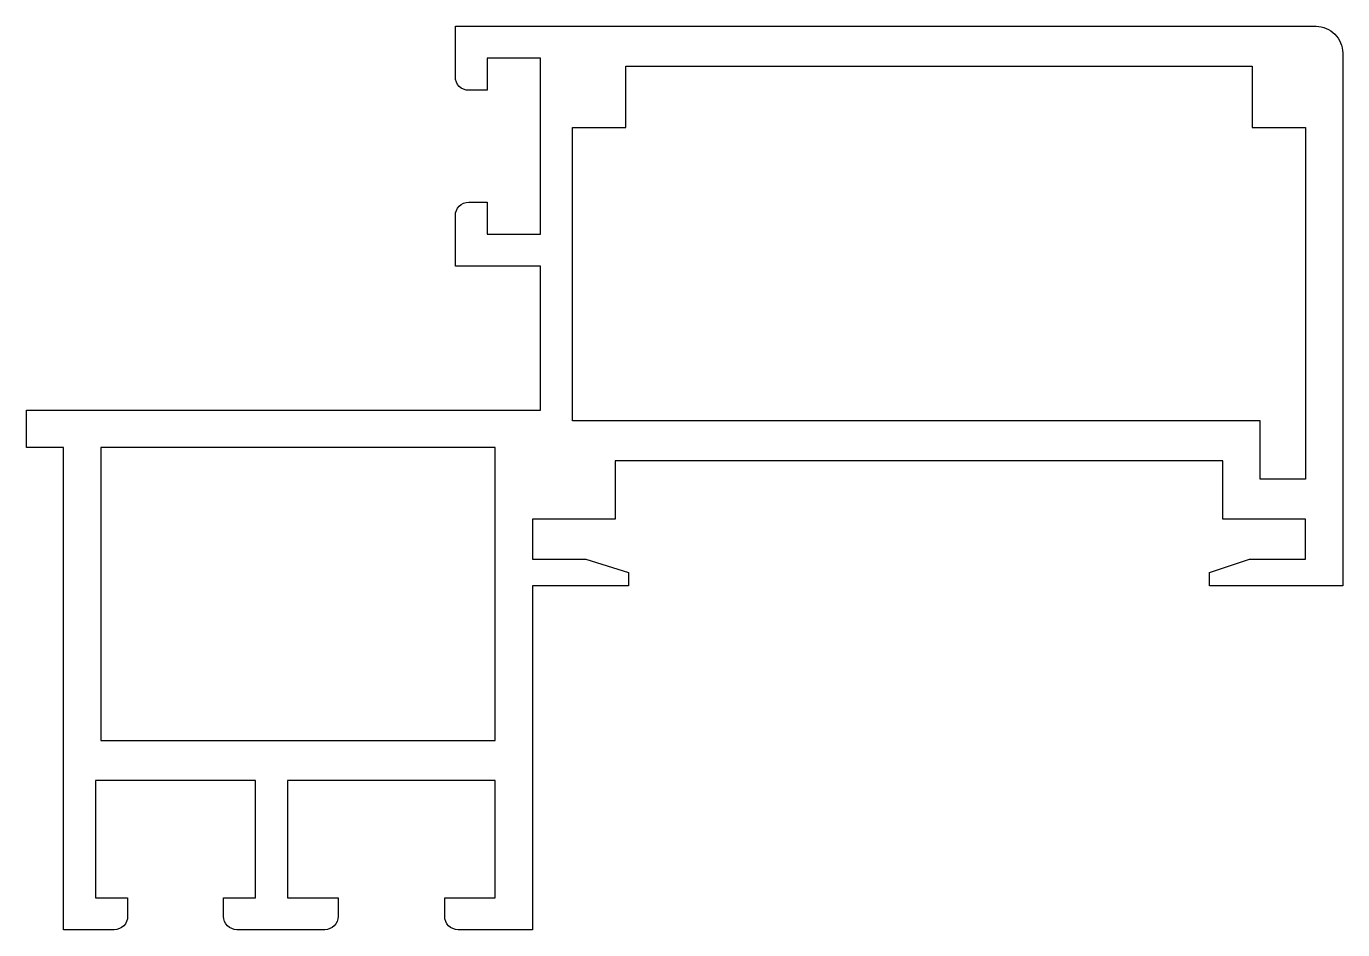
# Model space of a CAD drawing. Extents: x 931.6 to 981, y 576.9 to 610.8.
import ezdxf

# ---------------------------------------------------------------- set-up
doc = ezdxf.new("R2010")
doc.units = 0
doc.layers.get('0').update_dxf_attribs({"linetype": 'CONTINUOUS'})

msp = doc.modelspace()

# ---------------------------------------------------------------- linework, layer by layer
msp.add_lwpolyline([(947.747, 601.82), (947.747, 603.72, -0.414214), (948.247, 604.22), (948.947, 604.22), (948.947, 603.02), (950.947, 603.02), (950.947, 609.62), (948.947, 609.62), (948.947, 608.42), (948.247, 608.42, -0.414214), (947.747, 608.92), (947.747, 610.82), (980.047, 610.82, -0.414214), (981.047, 609.82), (981.047, 589.82), (976.047, 589.82), (976.047, 590.32), (977.547, 590.82), (979.647, 590.82), (979.647, 592.32), (976.547, 592.32), (976.547, 594.52), (953.747, 594.52), (953.747, 592.32), (950.647, 592.32), (950.647, 590.82), (952.647, 590.82), (954.247, 590.32), (954.247, 589.82), (950.647, 589.82), (950.647, 576.92), (947.847, 576.92, -0.414214), (947.347, 577.42), (947.347, 578.12), (949.247, 578.12), (949.247, 582.52), (941.447, 582.52), (941.447, 578.12), (943.347, 578.12), (943.347, 577.42, -0.414214), (942.847, 576.92), (939.547, 576.92, -0.414214), (939.047, 577.42), (939.047, 578.12), (940.247, 578.12), (940.247, 582.52), (934.247, 582.52), (934.247, 578.12), (935.447, 578.12), (935.447, 577.42, -0.414214), (934.947, 576.92), (933.047, 576.92), (933.047, 595.02), (931.647, 595.02), (931.647, 596.42), (950.947, 596.42), (950.947, 601.82)], format="xyb", close=True)
for points in [[(979.647, 593.82), (977.947, 593.82), (977.947, 596.02), (952.147, 596.02), (952.147, 607.02), (954.147, 607.02), (954.147, 609.32), (977.647, 609.32), (977.647, 607.02), (979.647, 607.02)], [(949.247, 595.02), (934.447, 595.02), (934.447, 584.02), (949.247, 584.02)]]:
    msp.add_lwpolyline(points, close=True)

doc.saveas('drawing.dxf')
